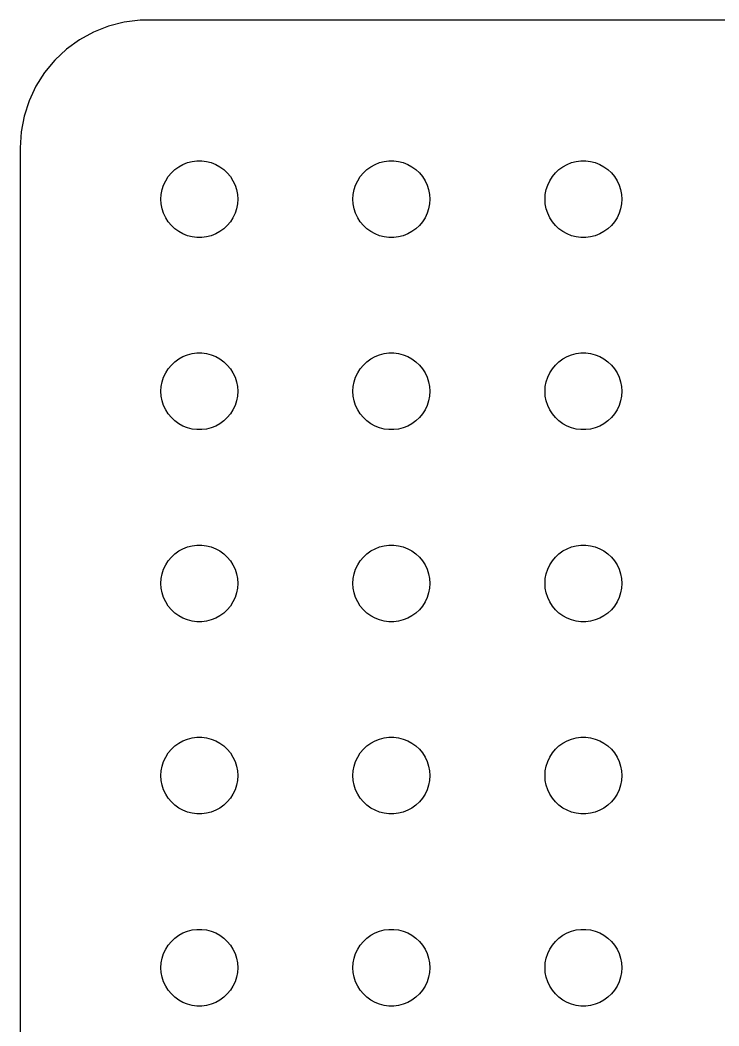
# Model space of a CAD drawing. Header units: metres. Extents: x -112 to 112, y -74 to 74.
# Drawn here: x -112 to -84.71, y 35.23 to 74.49 of the extents above; entities that cross this region are included whole.
import ezdxf

# ---------------------------------------------------------------- set-up
doc = ezdxf.new("R2010")
doc.units = ezdxf.units.M

msp = doc.modelspace()

# ---------------------------------------------------------------- linework, layer by layer
for p, q in [((-108.545, 74.2553), (-109.129, 74.0241)), ((-107.937, 74.4114), (-108.545, 74.2553)), ((-107.314, 74.4901), (-107.937, 74.4114)), ((107.314, 74.4901), (-107.314, 74.4901)), ((-109.129, 74.0241), (-109.679, 73.7216)), ((-109.679, 73.7216), (-110.187, 73.3526)), ((-110.187, 73.3526), (-110.645, 72.9227)), ((-110.645, 72.9227), (-111.045, 72.4389)), ((-111.045, 72.4389), (-111.382, 71.9088)), ((-111.382, 71.9088), (-111.649, 71.3406)), ((-111.649, 71.3406), (-111.843, 70.7434)), ((-111.843, 70.7434), (-111.961, 70.1267)), ((-111.961, 70.1267), (-112, 69.5)), ((-112, 69.5), (-112, -69.5)), ((-105.956, 68.6558), (-105.804, 68.7665)), ((-105.804, 68.7665), (-105.639, 68.8572)), ((-105.639, 68.8572), (-105.464, 68.9266)), ((-105.464, 68.9266), (-105.281, 68.9734)), ((-105.281, 68.9734), (-105.094, 68.997)), ((-105.094, 68.997), (-104.906, 68.997)), ((-104.906, 68.997), (-104.719, 68.9734)), ((-104.719, 68.9734), (-104.536, 68.9266)), ((-104.536, 68.9266), (-104.361, 68.8572)), ((-104.361, 68.8572), (-104.196, 68.7665)), ((-104.196, 68.7665), (-104.044, 68.6558)), ((-98.4561, 68.6558), (-98.3037, 68.7665)), ((-98.3037, 68.7665), (-98.1387, 68.8572)), ((-98.1387, 68.8572), (-97.9635, 68.9266)), ((-97.9635, 68.9266), (-97.7811, 68.9734)), ((-97.7811, 68.9734), (-97.5942, 68.997)), ((-97.5942, 68.997), (-97.4058, 68.997)), ((-97.4058, 68.997), (-97.2189, 68.9734)), ((-97.2189, 68.9734), (-97.0365, 68.9266)), ((-97.0365, 68.9266), (-96.8613, 68.8572)), ((-96.8613, 68.8572), (-96.6963, 68.7665)), ((-96.6963, 68.7665), (-96.5439, 68.6558)), ((-90.9561, 68.6558), (-90.8037, 68.7665)), ((-90.8037, 68.7665), (-90.6387, 68.8572)), ((-90.6387, 68.8572), (-90.4635, 68.9266)), ((-90.4635, 68.9266), (-90.2811, 68.9734)), ((-90.2811, 68.9734), (-90.0942, 68.997)), ((-90.0942, 68.997), (-89.9058, 68.997)), ((-89.9058, 68.997), (-89.7189, 68.9734)), ((-89.7189, 68.9734), (-89.5365, 68.9266)), ((-89.5365, 68.9266), (-89.3613, 68.8572)), ((-89.3613, 68.8572), (-89.1963, 68.7665)), ((-89.1963, 68.7665), (-89.0439, 68.6558)), ((-106.314, 68.2226), (-106.214, 68.3817)), ((-106.214, 68.3817), (-106.093, 68.5268)), ((-106.093, 68.5268), (-105.956, 68.6558)), ((-104.044, 68.6558), (-103.907, 68.5268)), ((-103.907, 68.5268), (-103.786, 68.3817)), ((-103.786, 68.3817), (-103.686, 68.2226)), ((-98.8145, 68.2226), (-98.7135, 68.3817)), ((-98.7135, 68.3817), (-98.5934, 68.5268)), ((-98.5934, 68.5268), (-98.4561, 68.6558)), ((-96.5439, 68.6558), (-96.4065, 68.5268)), ((-96.4065, 68.5268), (-96.2865, 68.3817)), ((-96.2865, 68.3817), (-96.1855, 68.2226)), ((-91.3145, 68.2226), (-91.2135, 68.3817)), ((-91.2135, 68.3817), (-91.0934, 68.5268)), ((-91.0934, 68.5268), (-90.9561, 68.6558)), ((-89.0439, 68.6558), (-88.9065, 68.5268)), ((-88.9065, 68.5268), (-88.7865, 68.3817)), ((-88.7865, 68.3817), (-88.6855, 68.2226)), ((-106.453, 67.873), (-106.395, 68.0522)), ((-106.395, 68.0522), (-106.314, 68.2226)), ((-103.686, 68.2226), (-103.605, 68.0522)), ((-103.605, 68.0522), (-103.547, 67.873)), ((-98.9529, 67.873), (-98.8947, 68.0522)), ((-98.8947, 68.0522), (-98.8145, 68.2226)), ((-96.1855, 68.2226), (-96.1053, 68.0522)), ((-96.1053, 68.0522), (-96.0471, 67.873)), ((-91.4529, 67.873), (-91.3947, 68.0522)), ((-91.3947, 68.0522), (-91.3145, 68.2226)), ((-88.6855, 68.2226), (-88.6053, 68.0522)), ((-88.6053, 68.0522), (-88.5471, 67.873)), ((-106.5, 67.5), (-106.488, 67.688)), ((-106.488, 67.688), (-106.453, 67.873)), ((-103.547, 67.873), (-103.512, 67.688)), ((-103.512, 67.688), (-103.5, 67.5)), ((-99, 67.5), (-98.9882, 67.688)), ((-98.9882, 67.688), (-98.9529, 67.873)), ((-96.0471, 67.873), (-96.0118, 67.688)), ((-96.0118, 67.688), (-96, 67.5)), ((-91.5, 67.5), (-91.4882, 67.688)), ((-91.4882, 67.688), (-91.4529, 67.873)), ((-88.5471, 67.873), (-88.5118, 67.688)), ((-88.5118, 67.688), (-88.5, 67.5)), ((-106.488, 67.312), (-106.5, 67.5)), ((-106.453, 67.127), (-106.488, 67.312)), ((-103.512, 67.312), (-103.547, 67.127)), ((-103.5, 67.5), (-103.512, 67.312)), ((-98.9882, 67.312), (-99, 67.5)), ((-98.9529, 67.127), (-98.9882, 67.312)), ((-96.0118, 67.312), (-96.0471, 67.127)), ((-96, 67.5), (-96.0118, 67.312)), ((-91.4882, 67.312), (-91.5, 67.5)), ((-91.4529, 67.127), (-91.4882, 67.312)), ((-88.5118, 67.312), (-88.5471, 67.127)), ((-88.5, 67.5), (-88.5118, 67.312)), ((-106.395, 66.9478), (-106.453, 67.127)), ((-106.314, 66.7774), (-106.395, 66.9478)), ((-106.214, 66.6183), (-106.314, 66.7774)), ((-103.686, 66.7774), (-103.786, 66.6183)), ((-103.605, 66.9478), (-103.686, 66.7774)), ((-103.547, 67.127), (-103.605, 66.9478)), ((-98.8947, 66.9478), (-98.9529, 67.127)), ((-98.8145, 66.7774), (-98.8947, 66.9478)), ((-98.7135, 66.6183), (-98.8145, 66.7774)), ((-96.1855, 66.7774), (-96.2865, 66.6183)), ((-96.1053, 66.9478), (-96.1855, 66.7774)), ((-96.0471, 67.127), (-96.1053, 66.9478)), ((-91.3947, 66.9478), (-91.4529, 67.127)), ((-91.3145, 66.7774), (-91.3947, 66.9478)), ((-91.2135, 66.6183), (-91.3145, 66.7774)), ((-88.6855, 66.7774), (-88.7865, 66.6183)), ((-88.6053, 66.9478), (-88.6855, 66.7774)), ((-88.5471, 67.127), (-88.6053, 66.9478)), ((-106.093, 66.4732), (-106.214, 66.6183)), ((-105.956, 66.3442), (-106.093, 66.4732)), ((-103.907, 66.4732), (-104.044, 66.3442)), ((-103.786, 66.6183), (-103.907, 66.4732)), ((-98.5934, 66.4732), (-98.7135, 66.6183)), ((-98.4561, 66.3442), (-98.5934, 66.4732)), ((-96.4065, 66.4732), (-96.5439, 66.3442)), ((-96.2865, 66.6183), (-96.4065, 66.4732)), ((-91.0934, 66.4732), (-91.2135, 66.6183)), ((-90.9561, 66.3442), (-91.0934, 66.4732)), ((-88.9065, 66.4732), (-89.0439, 66.3442)), ((-88.7865, 66.6183), (-88.9065, 66.4732)), ((-105.804, 66.2335), (-105.956, 66.3442)), ((-105.639, 66.1428), (-105.804, 66.2335)), ((-105.464, 66.0734), (-105.639, 66.1428)), ((-105.281, 66.0266), (-105.464, 66.0734)), ((-105.094, 66.003), (-105.281, 66.0266)), ((-104.906, 66.003), (-105.094, 66.003)), ((-104.719, 66.0266), (-104.906, 66.003)), ((-104.536, 66.0734), (-104.719, 66.0266)), ((-104.361, 66.1428), (-104.536, 66.0734)), ((-104.196, 66.2335), (-104.361, 66.1428)), ((-104.044, 66.3442), (-104.196, 66.2335)), ((-98.3037, 66.2335), (-98.4561, 66.3442)), ((-98.1387, 66.1428), (-98.3037, 66.2335)), ((-97.9635, 66.0734), (-98.1387, 66.1428)), ((-97.7811, 66.0266), (-97.9635, 66.0734)), ((-97.5942, 66.003), (-97.7811, 66.0266)), ((-97.4058, 66.003), (-97.5942, 66.003)), ((-97.2189, 66.0266), (-97.4058, 66.003)), ((-97.0365, 66.0734), (-97.2189, 66.0266)), ((-96.8613, 66.1428), (-97.0365, 66.0734)), ((-96.6963, 66.2335), (-96.8613, 66.1428)), ((-96.5439, 66.3442), (-96.6963, 66.2335)), ((-90.8037, 66.2335), (-90.9561, 66.3442)), ((-90.6387, 66.1428), (-90.8037, 66.2335)), ((-90.4635, 66.0734), (-90.6387, 66.1428)), ((-90.2811, 66.0266), (-90.4635, 66.0734)), ((-90.0942, 66.003), (-90.2811, 66.0266)), ((-89.9058, 66.003), (-90.0942, 66.003)), ((-89.7189, 66.0266), (-89.9058, 66.003)), ((-89.5365, 66.0734), (-89.7189, 66.0266)), ((-89.3613, 66.1428), (-89.5365, 66.0734)), ((-89.1963, 66.2335), (-89.3613, 66.1428)), ((-89.0439, 66.3442), (-89.1963, 66.2335)), ((-105.956, 61.1558), (-105.804, 61.2665)), ((-105.804, 61.2665), (-105.639, 61.3572)), ((-105.639, 61.3572), (-105.464, 61.4266)), ((-105.464, 61.4266), (-105.281, 61.4734)), ((-105.281, 61.4734), (-105.094, 61.497)), ((-105.094, 61.497), (-104.906, 61.497)), ((-104.906, 61.497), (-104.719, 61.4734)), ((-104.719, 61.4734), (-104.536, 61.4266)), ((-104.536, 61.4266), (-104.361, 61.3572)), ((-104.361, 61.3572), (-104.196, 61.2665)), ((-104.196, 61.2665), (-104.044, 61.1558)), ((-98.4561, 61.1558), (-98.3037, 61.2665)), ((-98.3037, 61.2665), (-98.1387, 61.3572)), ((-98.1387, 61.3572), (-97.9635, 61.4266)), ((-97.9635, 61.4266), (-97.7811, 61.4734)), ((-97.7811, 61.4734), (-97.5942, 61.497)), ((-97.5942, 61.497), (-97.4058, 61.497)), ((-97.4058, 61.497), (-97.2189, 61.4734)), ((-97.2189, 61.4734), (-97.0365, 61.4266)), ((-97.0365, 61.4266), (-96.8613, 61.3572)), ((-96.8613, 61.3572), (-96.6963, 61.2665)), ((-96.6963, 61.2665), (-96.5439, 61.1558)), ((-90.9561, 61.1558), (-90.8037, 61.2665)), ((-90.8037, 61.2665), (-90.6387, 61.3572)), ((-90.6387, 61.3572), (-90.4635, 61.4266)), ((-90.4635, 61.4266), (-90.2811, 61.4734)), ((-90.2811, 61.4734), (-90.0942, 61.497)), ((-90.0942, 61.497), (-89.9058, 61.497)), ((-89.9058, 61.497), (-89.7189, 61.4734)), ((-89.7189, 61.4734), (-89.5365, 61.4266)), ((-89.5365, 61.4266), (-89.3613, 61.3572)), ((-89.3613, 61.3572), (-89.1963, 61.2665)), ((-89.1963, 61.2665), (-89.0439, 61.1558)), ((-106.314, 60.7226), (-106.214, 60.8817)), ((-106.214, 60.8817), (-106.093, 61.0268)), ((-106.093, 61.0268), (-105.956, 61.1558)), ((-104.044, 61.1558), (-103.907, 61.0268)), ((-103.907, 61.0268), (-103.786, 60.8817)), ((-103.786, 60.8817), (-103.686, 60.7226)), ((-98.8145, 60.7226), (-98.7135, 60.8817)), ((-98.7135, 60.8817), (-98.5934, 61.0268)), ((-98.5934, 61.0268), (-98.4561, 61.1558)), ((-96.5439, 61.1558), (-96.4065, 61.0268)), ((-96.4065, 61.0268), (-96.2865, 60.8817)), ((-96.2865, 60.8817), (-96.1855, 60.7226)), ((-91.3145, 60.7226), (-91.2135, 60.8817)), ((-91.2135, 60.8817), (-91.0934, 61.0268)), ((-91.0934, 61.0268), (-90.9561, 61.1558)), ((-89.0439, 61.1558), (-88.9065, 61.0268)), ((-88.9065, 61.0268), (-88.7865, 60.8817)), ((-88.7865, 60.8817), (-88.6855, 60.7226)), ((-106.453, 60.373), (-106.395, 60.5522)), ((-106.395, 60.5522), (-106.314, 60.7226)), ((-103.686, 60.7226), (-103.605, 60.5522)), ((-103.605, 60.5522), (-103.547, 60.373)), ((-98.9529, 60.373), (-98.8947, 60.5522)), ((-98.8947, 60.5522), (-98.8145, 60.7226)), ((-96.1855, 60.7226), (-96.1053, 60.5522)), ((-96.1053, 60.5522), (-96.0471, 60.373)), ((-91.4529, 60.373), (-91.3947, 60.5522)), ((-91.3947, 60.5522), (-91.3145, 60.7226)), ((-88.6855, 60.7226), (-88.6053, 60.5522)), ((-88.6053, 60.5522), (-88.5471, 60.373)), ((-106.5, 60), (-106.488, 60.188)), ((-106.488, 60.188), (-106.453, 60.373)), ((-103.547, 60.373), (-103.512, 60.188)), ((-103.512, 60.188), (-103.5, 60)), ((-99, 60), (-98.9882, 60.188)), ((-98.9882, 60.188), (-98.9529, 60.373)), ((-96.0471, 60.373), (-96.0118, 60.188)), ((-96.0118, 60.188), (-96, 60)), ((-91.5, 60), (-91.4882, 60.188)), ((-91.4882, 60.188), (-91.4529, 60.373)), ((-88.5471, 60.373), (-88.5118, 60.188)), ((-88.5118, 60.188), (-88.5, 60)), ((-106.488, 59.812), (-106.5, 60)), ((-106.453, 59.627), (-106.488, 59.812)), ((-103.512, 59.812), (-103.547, 59.627)), ((-103.5, 60), (-103.512, 59.812)), ((-98.9882, 59.812), (-99, 60)), ((-98.9529, 59.627), (-98.9882, 59.812)), ((-96.0118, 59.812), (-96.0471, 59.627)), ((-96, 60), (-96.0118, 59.812)), ((-91.4882, 59.812), (-91.5, 60)), ((-91.4529, 59.627), (-91.4882, 59.812)), ((-88.5118, 59.812), (-88.5471, 59.627)), ((-88.5, 60), (-88.5118, 59.812)), ((-106.395, 59.4478), (-106.453, 59.627)), ((-106.314, 59.2774), (-106.395, 59.4478)), ((-103.605, 59.4478), (-103.686, 59.2774)), ((-103.547, 59.627), (-103.605, 59.4478)), ((-98.8947, 59.4478), (-98.9529, 59.627)), ((-98.8145, 59.2774), (-98.8947, 59.4478)), ((-96.1053, 59.4478), (-96.1855, 59.2774)), ((-96.0471, 59.627), (-96.1053, 59.4478)), ((-91.3947, 59.4478), (-91.4529, 59.627)), ((-91.3145, 59.2774), (-91.3947, 59.4478)), ((-88.6053, 59.4478), (-88.6855, 59.2774)), ((-88.5471, 59.627), (-88.6053, 59.4478)), ((-106.214, 59.1183), (-106.314, 59.2774)), ((-106.093, 58.9732), (-106.214, 59.1183)), ((-105.956, 58.8442), (-106.093, 58.9732)), ((-103.907, 58.9732), (-104.044, 58.8442)), ((-103.786, 59.1183), (-103.907, 58.9732)), ((-103.686, 59.2774), (-103.786, 59.1183)), ((-98.7135, 59.1183), (-98.8145, 59.2774)), ((-98.5934, 58.9732), (-98.7135, 59.1183)), ((-98.4561, 58.8442), (-98.5934, 58.9732)), ((-96.4065, 58.9732), (-96.5439, 58.8442)), ((-96.2865, 59.1183), (-96.4065, 58.9732)), ((-96.1855, 59.2774), (-96.2865, 59.1183)), ((-91.2135, 59.1183), (-91.3145, 59.2774)), ((-91.0934, 58.9732), (-91.2135, 59.1183)), ((-90.9561, 58.8442), (-91.0934, 58.9732)), ((-88.9065, 58.9732), (-89.0439, 58.8442)), ((-88.7865, 59.1183), (-88.9065, 58.9732)), ((-88.6855, 59.2774), (-88.7865, 59.1183)), ((-105.804, 58.7335), (-105.956, 58.8442)), ((-105.639, 58.6428), (-105.804, 58.7335)), ((-105.464, 58.5734), (-105.639, 58.6428)), ((-105.281, 58.5266), (-105.464, 58.5734)), ((-105.094, 58.503), (-105.281, 58.5266)), ((-104.906, 58.503), (-105.094, 58.503)), ((-104.719, 58.5266), (-104.906, 58.503)), ((-104.536, 58.5734), (-104.719, 58.5266)), ((-104.361, 58.6428), (-104.536, 58.5734)), ((-104.196, 58.7335), (-104.361, 58.6428)), ((-104.044, 58.8442), (-104.196, 58.7335)), ((-98.3037, 58.7335), (-98.4561, 58.8442)), ((-98.1387, 58.6428), (-98.3037, 58.7335)), ((-97.9635, 58.5734), (-98.1387, 58.6428)), ((-97.7811, 58.5266), (-97.9635, 58.5734)), ((-97.5942, 58.503), (-97.7811, 58.5266)), ((-97.4058, 58.503), (-97.5942, 58.503)), ((-97.2189, 58.5266), (-97.4058, 58.503)), ((-97.0365, 58.5734), (-97.2189, 58.5266)), ((-96.8613, 58.6428), (-97.0365, 58.5734)), ((-96.6963, 58.7335), (-96.8613, 58.6428)), ((-96.5439, 58.8442), (-96.6963, 58.7335)), ((-90.8037, 58.7335), (-90.9561, 58.8442)), ((-90.6387, 58.6428), (-90.8037, 58.7335)), ((-90.4635, 58.5734), (-90.6387, 58.6428)), ((-90.2811, 58.5266), (-90.4635, 58.5734)), ((-90.0942, 58.503), (-90.2811, 58.5266)), ((-89.9058, 58.503), (-90.0942, 58.503)), ((-89.7189, 58.5266), (-89.9058, 58.503)), ((-89.5365, 58.5734), (-89.7189, 58.5266)), ((-89.3613, 58.6428), (-89.5365, 58.5734)), ((-89.1963, 58.7335), (-89.3613, 58.6428)), ((-89.0439, 58.8442), (-89.1963, 58.7335)), ((-105.804, 53.7665), (-105.639, 53.8572)), ((-105.639, 53.8572), (-105.464, 53.9266)), ((-105.464, 53.9266), (-105.281, 53.9734)), ((-105.281, 53.9734), (-105.094, 53.997)), ((-105.094, 53.997), (-104.906, 53.997)), ((-104.906, 53.997), (-104.719, 53.9734)), ((-104.719, 53.9734), (-104.536, 53.9266)), ((-104.536, 53.9266), (-104.361, 53.8572)), ((-104.361, 53.8572), (-104.196, 53.7665)), ((-98.3037, 53.7665), (-98.1387, 53.8572)), ((-98.1387, 53.8572), (-97.9635, 53.9266)), ((-97.9635, 53.9266), (-97.7811, 53.9734)), ((-97.7811, 53.9734), (-97.5942, 53.997)), ((-97.5942, 53.997), (-97.4058, 53.997)), ((-97.4058, 53.997), (-97.2189, 53.9734)), ((-97.2189, 53.9734), (-97.0365, 53.9266)), ((-97.0365, 53.9266), (-96.8613, 53.8572)), ((-96.8613, 53.8572), (-96.6963, 53.7665)), ((-90.8037, 53.7665), (-90.6387, 53.8572)), ((-90.6387, 53.8572), (-90.4635, 53.9266)), ((-90.4635, 53.9266), (-90.2811, 53.9734)), ((-90.2811, 53.9734), (-90.0942, 53.997)), ((-90.0942, 53.997), (-89.9058, 53.997)), ((-89.9058, 53.997), (-89.7189, 53.9734)), ((-89.7189, 53.9734), (-89.5365, 53.9266)), ((-89.5365, 53.9266), (-89.3613, 53.8572)), ((-89.3613, 53.8572), (-89.1963, 53.7665)), ((-106.214, 53.3817), (-106.093, 53.5268)), ((-106.093, 53.5268), (-105.956, 53.6558)), ((-105.956, 53.6558), (-105.804, 53.7665)), ((-104.196, 53.7665), (-104.044, 53.6558)), ((-104.044, 53.6558), (-103.907, 53.5268)), ((-103.907, 53.5268), (-103.786, 53.3817)), ((-98.7135, 53.3817), (-98.5934, 53.5268)), ((-98.5934, 53.5268), (-98.4561, 53.6558)), ((-98.4561, 53.6558), (-98.3037, 53.7665)), ((-96.6963, 53.7665), (-96.5439, 53.6558)), ((-96.5439, 53.6558), (-96.4065, 53.5268)), ((-96.4065, 53.5268), (-96.2865, 53.3817)), ((-91.2135, 53.3817), (-91.0934, 53.5268)), ((-91.0934, 53.5268), (-90.9561, 53.6558)), ((-90.9561, 53.6558), (-90.8037, 53.7665)), ((-89.1963, 53.7665), (-89.0439, 53.6558)), ((-89.0439, 53.6558), (-88.9065, 53.5268)), ((-88.9065, 53.5268), (-88.7865, 53.3817)), ((-106.453, 52.873), (-106.395, 53.0522)), ((-106.395, 53.0522), (-106.314, 53.2226)), ((-106.314, 53.2226), (-106.214, 53.3817)), ((-103.786, 53.3817), (-103.686, 53.2226)), ((-103.686, 53.2226), (-103.605, 53.0522)), ((-103.605, 53.0522), (-103.547, 52.873)), ((-98.9529, 52.873), (-98.8947, 53.0522)), ((-98.8947, 53.0522), (-98.8145, 53.2226)), ((-98.8145, 53.2226), (-98.7135, 53.3817)), ((-96.2865, 53.3817), (-96.1855, 53.2226)), ((-96.1855, 53.2226), (-96.1053, 53.0522)), ((-96.1053, 53.0522), (-96.0471, 52.873)), ((-91.4529, 52.873), (-91.3947, 53.0522)), ((-91.3947, 53.0522), (-91.3145, 53.2226)), ((-91.3145, 53.2226), (-91.2135, 53.3817)), ((-88.7865, 53.3817), (-88.6855, 53.2226)), ((-88.6855, 53.2226), (-88.6053, 53.0522)), ((-88.6053, 53.0522), (-88.5471, 52.873)), ((-106.5, 52.5), (-106.488, 52.688)), ((-106.488, 52.688), (-106.453, 52.873)), ((-103.547, 52.873), (-103.512, 52.688)), ((-103.512, 52.688), (-103.5, 52.5)), ((-99, 52.5), (-98.9882, 52.688)), ((-98.9882, 52.688), (-98.9529, 52.873)), ((-96.0471, 52.873), (-96.0118, 52.688)), ((-96.0118, 52.688), (-96, 52.5)), ((-91.5, 52.5), (-91.4882, 52.688)), ((-91.4882, 52.688), (-91.4529, 52.873)), ((-88.5471, 52.873), (-88.5118, 52.688)), ((-88.5118, 52.688), (-88.5, 52.5)), ((-106.488, 52.312), (-106.5, 52.5)), ((-106.453, 52.127), (-106.488, 52.312)), ((-103.512, 52.312), (-103.547, 52.127)), ((-103.5, 52.5), (-103.512, 52.312)), ((-98.9882, 52.312), (-99, 52.5)), ((-98.9529, 52.127), (-98.9882, 52.312)), ((-96.0118, 52.312), (-96.0471, 52.127)), ((-96, 52.5), (-96.0118, 52.312)), ((-91.4882, 52.312), (-91.5, 52.5)), ((-91.4529, 52.127), (-91.4882, 52.312)), ((-88.5118, 52.312), (-88.5471, 52.127)), ((-88.5, 52.5), (-88.5118, 52.312)), ((-106.395, 51.9478), (-106.453, 52.127)), ((-106.314, 51.7774), (-106.395, 51.9478)), ((-103.605, 51.9478), (-103.686, 51.7774)), ((-103.547, 52.127), (-103.605, 51.9478)), ((-98.8947, 51.9478), (-98.9529, 52.127)), ((-98.8145, 51.7774), (-98.8947, 51.9478)), ((-96.1053, 51.9478), (-96.1855, 51.7774)), ((-96.0471, 52.127), (-96.1053, 51.9478)), ((-91.3947, 51.9478), (-91.4529, 52.127)), ((-91.3145, 51.7774), (-91.3947, 51.9478)), ((-88.6053, 51.9478), (-88.6855, 51.7774)), ((-88.5471, 52.127), (-88.6053, 51.9478)), ((-106.214, 51.6183), (-106.314, 51.7774)), ((-106.093, 51.4732), (-106.214, 51.6183)), ((-105.956, 51.3442), (-106.093, 51.4732)), ((-103.907, 51.4732), (-104.044, 51.3442)), ((-103.786, 51.6183), (-103.907, 51.4732)), ((-103.686, 51.7774), (-103.786, 51.6183)), ((-98.7135, 51.6183), (-98.8145, 51.7774)), ((-98.5934, 51.4732), (-98.7135, 51.6183)), ((-98.4561, 51.3442), (-98.5934, 51.4732)), ((-96.4065, 51.4732), (-96.5439, 51.3442)), ((-96.2865, 51.6183), (-96.4065, 51.4732)), ((-96.1855, 51.7774), (-96.2865, 51.6183)), ((-91.2135, 51.6183), (-91.3145, 51.7774)), ((-91.0934, 51.4732), (-91.2135, 51.6183)), ((-90.9561, 51.3442), (-91.0934, 51.4732)), ((-88.9065, 51.4732), (-89.0439, 51.3442)), ((-88.7865, 51.6183), (-88.9065, 51.4732)), ((-88.6855, 51.7774), (-88.7865, 51.6183)), ((-105.804, 51.2335), (-105.956, 51.3442)), ((-105.639, 51.1428), (-105.804, 51.2335)), ((-105.464, 51.0734), (-105.639, 51.1428)), ((-105.281, 51.0266), (-105.464, 51.0734)), ((-104.536, 51.0734), (-104.719, 51.0266)), ((-104.361, 51.1428), (-104.536, 51.0734)), ((-104.196, 51.2335), (-104.361, 51.1428)), ((-104.044, 51.3442), (-104.196, 51.2335)), ((-98.3037, 51.2335), (-98.4561, 51.3442)), ((-98.1387, 51.1428), (-98.3037, 51.2335)), ((-97.9635, 51.0734), (-98.1387, 51.1428)), ((-97.7811, 51.0266), (-97.9635, 51.0734)), ((-97.0365, 51.0734), (-97.2189, 51.0266)), ((-96.8613, 51.1428), (-97.0365, 51.0734)), ((-96.6963, 51.2335), (-96.8613, 51.1428)), ((-96.5439, 51.3442), (-96.6963, 51.2335)), ((-90.8037, 51.2335), (-90.9561, 51.3442)), ((-90.6387, 51.1428), (-90.8037, 51.2335)), ((-90.4635, 51.0734), (-90.6387, 51.1428)), ((-90.2811, 51.0266), (-90.4635, 51.0734)), ((-89.5365, 51.0734), (-89.7189, 51.0266)), ((-89.3613, 51.1428), (-89.5365, 51.0734)), ((-89.1963, 51.2335), (-89.3613, 51.1428)), ((-89.0439, 51.3442), (-89.1963, 51.2335)), ((-105.094, 51.003), (-105.281, 51.0266)), ((-104.906, 51.003), (-105.094, 51.003)), ((-104.719, 51.0266), (-104.906, 51.003)), ((-97.5942, 51.003), (-97.7811, 51.0266)), ((-97.4058, 51.003), (-97.5942, 51.003)), ((-97.2189, 51.0266), (-97.4058, 51.003)), ((-90.0942, 51.003), (-90.2811, 51.0266)), ((-89.9058, 51.003), (-90.0942, 51.003)), ((-89.7189, 51.0266), (-89.9058, 51.003)), ((-105.804, 46.2665), (-105.639, 46.3572)), ((-105.639, 46.3572), (-105.464, 46.4266)), ((-105.464, 46.4266), (-105.281, 46.4734)), ((-105.281, 46.4734), (-105.094, 46.497)), ((-105.094, 46.497), (-104.906, 46.497)), ((-104.906, 46.497), (-104.719, 46.4734)), ((-104.719, 46.4734), (-104.536, 46.4266)), ((-104.536, 46.4266), (-104.361, 46.3572)), ((-104.361, 46.3572), (-104.196, 46.2665)), ((-98.3037, 46.2665), (-98.1387, 46.3572)), ((-98.1387, 46.3572), (-97.9635, 46.4266)), ((-97.9635, 46.4266), (-97.7811, 46.4734)), ((-97.7811, 46.4734), (-97.5942, 46.497)), ((-97.5942, 46.497), (-97.4058, 46.497)), ((-97.4058, 46.497), (-97.2189, 46.4734)), ((-97.2189, 46.4734), (-97.0365, 46.4266)), ((-97.0365, 46.4266), (-96.8613, 46.3572)), ((-96.8613, 46.3572), (-96.6963, 46.2665)), ((-90.8037, 46.2665), (-90.6387, 46.3572)), ((-90.6387, 46.3572), (-90.4635, 46.4266)), ((-90.4635, 46.4266), (-90.2811, 46.4734)), ((-90.2811, 46.4734), (-90.0942, 46.497)), ((-90.0942, 46.497), (-89.9058, 46.497)), ((-89.9058, 46.497), (-89.7189, 46.4734)), ((-89.7189, 46.4734), (-89.5365, 46.4266)), ((-89.5365, 46.4266), (-89.3613, 46.3572)), ((-89.3613, 46.3572), (-89.1963, 46.2665)), ((-106.214, 45.8817), (-106.093, 46.0268)), ((-106.093, 46.0268), (-105.956, 46.1558)), ((-105.956, 46.1558), (-105.804, 46.2665)), ((-104.196, 46.2665), (-104.044, 46.1558)), ((-104.044, 46.1558), (-103.907, 46.0268)), ((-103.907, 46.0268), (-103.786, 45.8817)), ((-98.7135, 45.8817), (-98.5934, 46.0268)), ((-98.5934, 46.0268), (-98.4561, 46.1558)), ((-98.4561, 46.1558), (-98.3037, 46.2665)), ((-96.6963, 46.2665), (-96.5439, 46.1558)), ((-96.5439, 46.1558), (-96.4065, 46.0268)), ((-96.4065, 46.0268), (-96.2865, 45.8817)), ((-91.2135, 45.8817), (-91.0934, 46.0268)), ((-91.0934, 46.0268), (-90.9561, 46.1558)), ((-90.9561, 46.1558), (-90.8037, 46.2665)), ((-89.1963, 46.2665), (-89.0439, 46.1558)), ((-89.0439, 46.1558), (-88.9065, 46.0268)), ((-88.9065, 46.0268), (-88.7865, 45.8817)), ((-106.453, 45.373), (-106.395, 45.5522)), ((-106.395, 45.5522), (-106.314, 45.7226)), ((-106.314, 45.7226), (-106.214, 45.8817)), ((-103.786, 45.8817), (-103.686, 45.7226)), ((-103.686, 45.7226), (-103.605, 45.5522)), ((-103.605, 45.5522), (-103.547, 45.373)), ((-98.9529, 45.373), (-98.8947, 45.5522)), ((-98.8947, 45.5522), (-98.8145, 45.7226)), ((-98.8145, 45.7226), (-98.7135, 45.8817)), ((-96.2865, 45.8817), (-96.1855, 45.7226)), ((-96.1855, 45.7226), (-96.1053, 45.5522)), ((-96.1053, 45.5522), (-96.0471, 45.373)), ((-91.4529, 45.373), (-91.3947, 45.5522)), ((-91.3947, 45.5522), (-91.3145, 45.7226)), ((-91.3145, 45.7226), (-91.2135, 45.8817)), ((-88.7865, 45.8817), (-88.6855, 45.7226)), ((-88.6855, 45.7226), (-88.6053, 45.5522)), ((-88.6053, 45.5522), (-88.5471, 45.373)), ((-106.5, 45), (-106.488, 45.188)), ((-106.488, 45.188), (-106.453, 45.373)), ((-103.547, 45.373), (-103.512, 45.188)), ((-103.512, 45.188), (-103.5, 45)), ((-99, 45), (-98.9882, 45.188)), ((-98.9882, 45.188), (-98.9529, 45.373)), ((-96.0471, 45.373), (-96.0118, 45.188)), ((-96.0118, 45.188), (-96, 45)), ((-91.5, 45), (-91.4882, 45.188)), ((-91.4882, 45.188), (-91.4529, 45.373)), ((-88.5471, 45.373), (-88.5118, 45.188)), ((-88.5118, 45.188), (-88.5, 45)), ((-106.488, 44.812), (-106.5, 45)), ((-106.453, 44.627), (-106.488, 44.812)), ((-103.512, 44.812), (-103.547, 44.627)), ((-103.5, 45), (-103.512, 44.812)), ((-98.9882, 44.812), (-99, 45)), ((-98.9529, 44.627), (-98.9882, 44.812)), ((-96.0118, 44.812), (-96.0471, 44.627)), ((-96, 45), (-96.0118, 44.812)), ((-91.4882, 44.812), (-91.5, 45)), ((-91.4529, 44.627), (-91.4882, 44.812)), ((-88.5118, 44.812), (-88.5471, 44.627)), ((-88.5, 45), (-88.5118, 44.812)), ((-106.395, 44.4478), (-106.453, 44.627)), ((-106.314, 44.2774), (-106.395, 44.4478)), ((-103.605, 44.4478), (-103.686, 44.2774)), ((-103.547, 44.627), (-103.605, 44.4478)), ((-98.8947, 44.4478), (-98.9529, 44.627)), ((-98.8145, 44.2774), (-98.8947, 44.4478)), ((-96.1053, 44.4478), (-96.1855, 44.2774)), ((-96.0471, 44.627), (-96.1053, 44.4478)), ((-91.3947, 44.4478), (-91.4529, 44.627)), ((-91.3145, 44.2774), (-91.3947, 44.4478)), ((-88.6053, 44.4478), (-88.6855, 44.2774)), ((-88.5471, 44.627), (-88.6053, 44.4478)), ((-106.214, 44.1183), (-106.314, 44.2774)), ((-106.093, 43.9732), (-106.214, 44.1183)), ((-103.786, 44.1183), (-103.907, 43.9732)), ((-103.686, 44.2774), (-103.786, 44.1183)), ((-98.7135, 44.1183), (-98.8145, 44.2774)), ((-98.5934, 43.9732), (-98.7135, 44.1183)), ((-96.2865, 44.1183), (-96.4065, 43.9732)), ((-96.1855, 44.2774), (-96.2865, 44.1183)), ((-91.2135, 44.1183), (-91.3145, 44.2774)), ((-91.0934, 43.9732), (-91.2135, 44.1183)), ((-88.7865, 44.1183), (-88.9065, 43.9732)), ((-88.6855, 44.2774), (-88.7865, 44.1183)), ((-105.956, 43.8442), (-106.093, 43.9732)), ((-105.804, 43.7335), (-105.956, 43.8442)), ((-105.639, 43.6428), (-105.804, 43.7335)), ((-105.464, 43.5734), (-105.639, 43.6428)), ((-104.361, 43.6428), (-104.536, 43.5734)), ((-104.196, 43.7335), (-104.361, 43.6428)), ((-104.044, 43.8442), (-104.196, 43.7335)), ((-103.907, 43.9732), (-104.044, 43.8442)), ((-98.4561, 43.8442), (-98.5934, 43.9732)), ((-98.3037, 43.7335), (-98.4561, 43.8442)), ((-98.1387, 43.6428), (-98.3037, 43.7335)), ((-97.9635, 43.5734), (-98.1387, 43.6428)), ((-96.8613, 43.6428), (-97.0365, 43.5734)), ((-96.6963, 43.7335), (-96.8613, 43.6428)), ((-96.5439, 43.8442), (-96.6963, 43.7335)), ((-96.4065, 43.9732), (-96.5439, 43.8442)), ((-90.9561, 43.8442), (-91.0934, 43.9732)), ((-90.8037, 43.7335), (-90.9561, 43.8442)), ((-90.6387, 43.6428), (-90.8037, 43.7335)), ((-90.4635, 43.5734), (-90.6387, 43.6428)), ((-89.3613, 43.6428), (-89.5365, 43.5734)), ((-89.1963, 43.7335), (-89.3613, 43.6428)), ((-89.0439, 43.8442), (-89.1963, 43.7335)), ((-88.9065, 43.9732), (-89.0439, 43.8442)), ((-105.281, 43.5266), (-105.464, 43.5734)), ((-105.094, 43.503), (-105.281, 43.5266)), ((-104.906, 43.503), (-105.094, 43.503)), ((-104.719, 43.5266), (-104.906, 43.503)), ((-104.536, 43.5734), (-104.719, 43.5266)), ((-97.7811, 43.5266), (-97.9635, 43.5734)), ((-97.5942, 43.503), (-97.7811, 43.5266)), ((-97.4058, 43.503), (-97.5942, 43.503)), ((-97.2189, 43.5266), (-97.4058, 43.503)), ((-97.0365, 43.5734), (-97.2189, 43.5266)), ((-90.2811, 43.5266), (-90.4635, 43.5734)), ((-90.0942, 43.503), (-90.2811, 43.5266)), ((-89.9058, 43.503), (-90.0942, 43.503)), ((-89.7189, 43.5266), (-89.9058, 43.503)), ((-89.5365, 43.5734), (-89.7189, 43.5266)), ((-105.639, 38.8572), (-105.464, 38.9266)), ((-105.464, 38.9266), (-105.281, 38.9734)), ((-105.281, 38.9734), (-105.094, 38.997)), ((-105.094, 38.997), (-104.906, 38.997)), ((-104.906, 38.997), (-104.719, 38.9734)), ((-104.719, 38.9734), (-104.536, 38.9266)), ((-104.536, 38.9266), (-104.361, 38.8572)), ((-98.1387, 38.8572), (-97.9635, 38.9266)), ((-97.9635, 38.9266), (-97.7811, 38.9734)), ((-97.7811, 38.9734), (-97.5942, 38.997)), ((-97.5942, 38.997), (-97.4058, 38.997)), ((-97.4058, 38.997), (-97.2189, 38.9734)), ((-97.2189, 38.9734), (-97.0365, 38.9266)), ((-97.0365, 38.9266), (-96.8613, 38.8572)), ((-90.6387, 38.8572), (-90.4635, 38.9266)), ((-90.4635, 38.9266), (-90.2811, 38.9734)), ((-90.2811, 38.9734), (-90.0942, 38.997)), ((-90.0942, 38.997), (-89.9058, 38.997)), ((-89.9058, 38.997), (-89.7189, 38.9734)), ((-89.7189, 38.9734), (-89.5365, 38.9266)), ((-89.5365, 38.9266), (-89.3613, 38.8572)), ((-106.214, 38.3817), (-106.093, 38.5268)), ((-106.093, 38.5268), (-105.956, 38.6558)), ((-105.956, 38.6558), (-105.804, 38.7665)), ((-105.804, 38.7665), (-105.639, 38.8572)), ((-104.361, 38.8572), (-104.196, 38.7665)), ((-104.196, 38.7665), (-104.044, 38.6558)), ((-104.044, 38.6558), (-103.907, 38.5268)), ((-103.907, 38.5268), (-103.786, 38.3817)), ((-98.7135, 38.3817), (-98.5934, 38.5268)), ((-98.5934, 38.5268), (-98.4561, 38.6558)), ((-98.4561, 38.6558), (-98.3037, 38.7665)), ((-98.3037, 38.7665), (-98.1387, 38.8572)), ((-96.8613, 38.8572), (-96.6963, 38.7665)), ((-96.6963, 38.7665), (-96.5439, 38.6558)), ((-96.5439, 38.6558), (-96.4065, 38.5268)), ((-96.4065, 38.5268), (-96.2865, 38.3817)), ((-91.2135, 38.3817), (-91.0934, 38.5268)), ((-91.0934, 38.5268), (-90.9561, 38.6558)), ((-90.9561, 38.6558), (-90.8037, 38.7665)), ((-90.8037, 38.7665), (-90.6387, 38.8572)), ((-89.3613, 38.8572), (-89.1963, 38.7665)), ((-89.1963, 38.7665), (-89.0439, 38.6558)), ((-89.0439, 38.6558), (-88.9065, 38.5268)), ((-88.9065, 38.5268), (-88.7865, 38.3817)), ((-106.395, 38.0522), (-106.314, 38.2226)), ((-106.314, 38.2226), (-106.214, 38.3817)), ((-103.786, 38.3817), (-103.686, 38.2226)), ((-103.686, 38.2226), (-103.605, 38.0522)), ((-98.8947, 38.0522), (-98.8145, 38.2226)), ((-98.8145, 38.2226), (-98.7135, 38.3817)), ((-96.2865, 38.3817), (-96.1855, 38.2226)), ((-96.1855, 38.2226), (-96.1053, 38.0522)), ((-91.3947, 38.0522), (-91.3145, 38.2226)), ((-91.3145, 38.2226), (-91.2135, 38.3817)), ((-88.7865, 38.3817), (-88.6855, 38.2226)), ((-88.6855, 38.2226), (-88.6053, 38.0522)), ((-106.488, 37.688), (-106.453, 37.873)), ((-106.453, 37.873), (-106.395, 38.0522)), ((-103.605, 38.0522), (-103.547, 37.873)), ((-103.547, 37.873), (-103.512, 37.688)), ((-98.9882, 37.688), (-98.9529, 37.873)), ((-98.9529, 37.873), (-98.8947, 38.0522)), ((-96.1053, 38.0522), (-96.0471, 37.873)), ((-96.0471, 37.873), (-96.0118, 37.688)), ((-91.4882, 37.688), (-91.4529, 37.873)), ((-91.4529, 37.873), (-91.3947, 38.0522)), ((-88.6053, 38.0522), (-88.5471, 37.873)), ((-88.5471, 37.873), (-88.5118, 37.688)), ((-106.5, 37.5), (-106.488, 37.688)), ((-106.488, 37.312), (-106.5, 37.5)), ((-106.453, 37.127), (-106.488, 37.312)), ((-103.512, 37.312), (-103.547, 37.127)), ((-103.512, 37.688), (-103.5, 37.5)), ((-103.5, 37.5), (-103.512, 37.312)), ((-99, 37.5), (-98.9882, 37.688)), ((-98.9882, 37.312), (-99, 37.5)), ((-98.9529, 37.127), (-98.9882, 37.312)), ((-96.0118, 37.312), (-96.0471, 37.127)), ((-96.0118, 37.688), (-96, 37.5)), ((-96, 37.5), (-96.0118, 37.312)), ((-91.5, 37.5), (-91.4882, 37.688)), ((-91.4882, 37.312), (-91.5, 37.5)), ((-91.4529, 37.127), (-91.4882, 37.312)), ((-88.5118, 37.312), (-88.5471, 37.127)), ((-88.5118, 37.688), (-88.5, 37.5)), ((-88.5, 37.5), (-88.5118, 37.312)), ((-106.395, 36.9478), (-106.453, 37.127)), ((-106.314, 36.7774), (-106.395, 36.9478)), ((-103.605, 36.9478), (-103.686, 36.7774)), ((-103.547, 37.127), (-103.605, 36.9478)), ((-98.8947, 36.9478), (-98.9529, 37.127)), ((-98.8145, 36.7774), (-98.8947, 36.9478)), ((-96.1053, 36.9478), (-96.1855, 36.7774)), ((-96.0471, 37.127), (-96.1053, 36.9478)), ((-91.3947, 36.9478), (-91.4529, 37.127)), ((-91.3145, 36.7774), (-91.3947, 36.9478)), ((-88.6053, 36.9478), (-88.6855, 36.7774)), ((-88.5471, 37.127), (-88.6053, 36.9478)), ((-106.214, 36.6183), (-106.314, 36.7774)), ((-106.093, 36.4732), (-106.214, 36.6183)), ((-103.786, 36.6183), (-103.907, 36.4732)), ((-103.686, 36.7774), (-103.786, 36.6183)), ((-98.7135, 36.6183), (-98.8145, 36.7774)), ((-98.5934, 36.4732), (-98.7135, 36.6183)), ((-96.2865, 36.6183), (-96.4065, 36.4732)), ((-96.1855, 36.7774), (-96.2865, 36.6183)), ((-91.2135, 36.6183), (-91.3145, 36.7774)), ((-91.0934, 36.4732), (-91.2135, 36.6183)), ((-88.7865, 36.6183), (-88.9065, 36.4732)), ((-88.6855, 36.7774), (-88.7865, 36.6183)), ((-105.956, 36.3442), (-106.093, 36.4732)), ((-105.804, 36.2335), (-105.956, 36.3442)), ((-105.639, 36.1428), (-105.804, 36.2335)), ((-105.464, 36.0734), (-105.639, 36.1428)), ((-104.361, 36.1428), (-104.536, 36.0734)), ((-104.196, 36.2335), (-104.361, 36.1428)), ((-104.044, 36.3442), (-104.196, 36.2335)), ((-103.907, 36.4732), (-104.044, 36.3442)), ((-98.4561, 36.3442), (-98.5934, 36.4732)), ((-98.3037, 36.2335), (-98.4561, 36.3442)), ((-98.1387, 36.1428), (-98.3037, 36.2335)), ((-97.9635, 36.0734), (-98.1387, 36.1428)), ((-96.8613, 36.1428), (-97.0365, 36.0734)), ((-96.6963, 36.2335), (-96.8613, 36.1428)), ((-96.5439, 36.3442), (-96.6963, 36.2335)), ((-96.4065, 36.4732), (-96.5439, 36.3442)), ((-90.9561, 36.3442), (-91.0934, 36.4732)), ((-90.8037, 36.2335), (-90.9561, 36.3442)), ((-90.6387, 36.1428), (-90.8037, 36.2335)), ((-90.4635, 36.0734), (-90.6387, 36.1428)), ((-89.3613, 36.1428), (-89.5365, 36.0734)), ((-89.1963, 36.2335), (-89.3613, 36.1428)), ((-89.0439, 36.3442), (-89.1963, 36.2335)), ((-88.9065, 36.4732), (-89.0439, 36.3442)), ((-105.281, 36.0266), (-105.464, 36.0734)), ((-105.094, 36.003), (-105.281, 36.0266)), ((-104.906, 36.003), (-105.094, 36.003)), ((-104.719, 36.0266), (-104.906, 36.003)), ((-104.536, 36.0734), (-104.719, 36.0266)), ((-97.7811, 36.0266), (-97.9635, 36.0734)), ((-97.5942, 36.003), (-97.7811, 36.0266)), ((-97.4058, 36.003), (-97.5942, 36.003)), ((-97.2189, 36.0266), (-97.4058, 36.003)), ((-97.0365, 36.0734), (-97.2189, 36.0266)), ((-90.2811, 36.0266), (-90.4635, 36.0734)), ((-90.0942, 36.003), (-90.2811, 36.0266)), ((-89.9058, 36.003), (-90.0942, 36.003)), ((-89.7189, 36.0266), (-89.9058, 36.003)), ((-89.5365, 36.0734), (-89.7189, 36.0266))]:
    msp.add_line(p, q)

doc.saveas('drawing.dxf')
